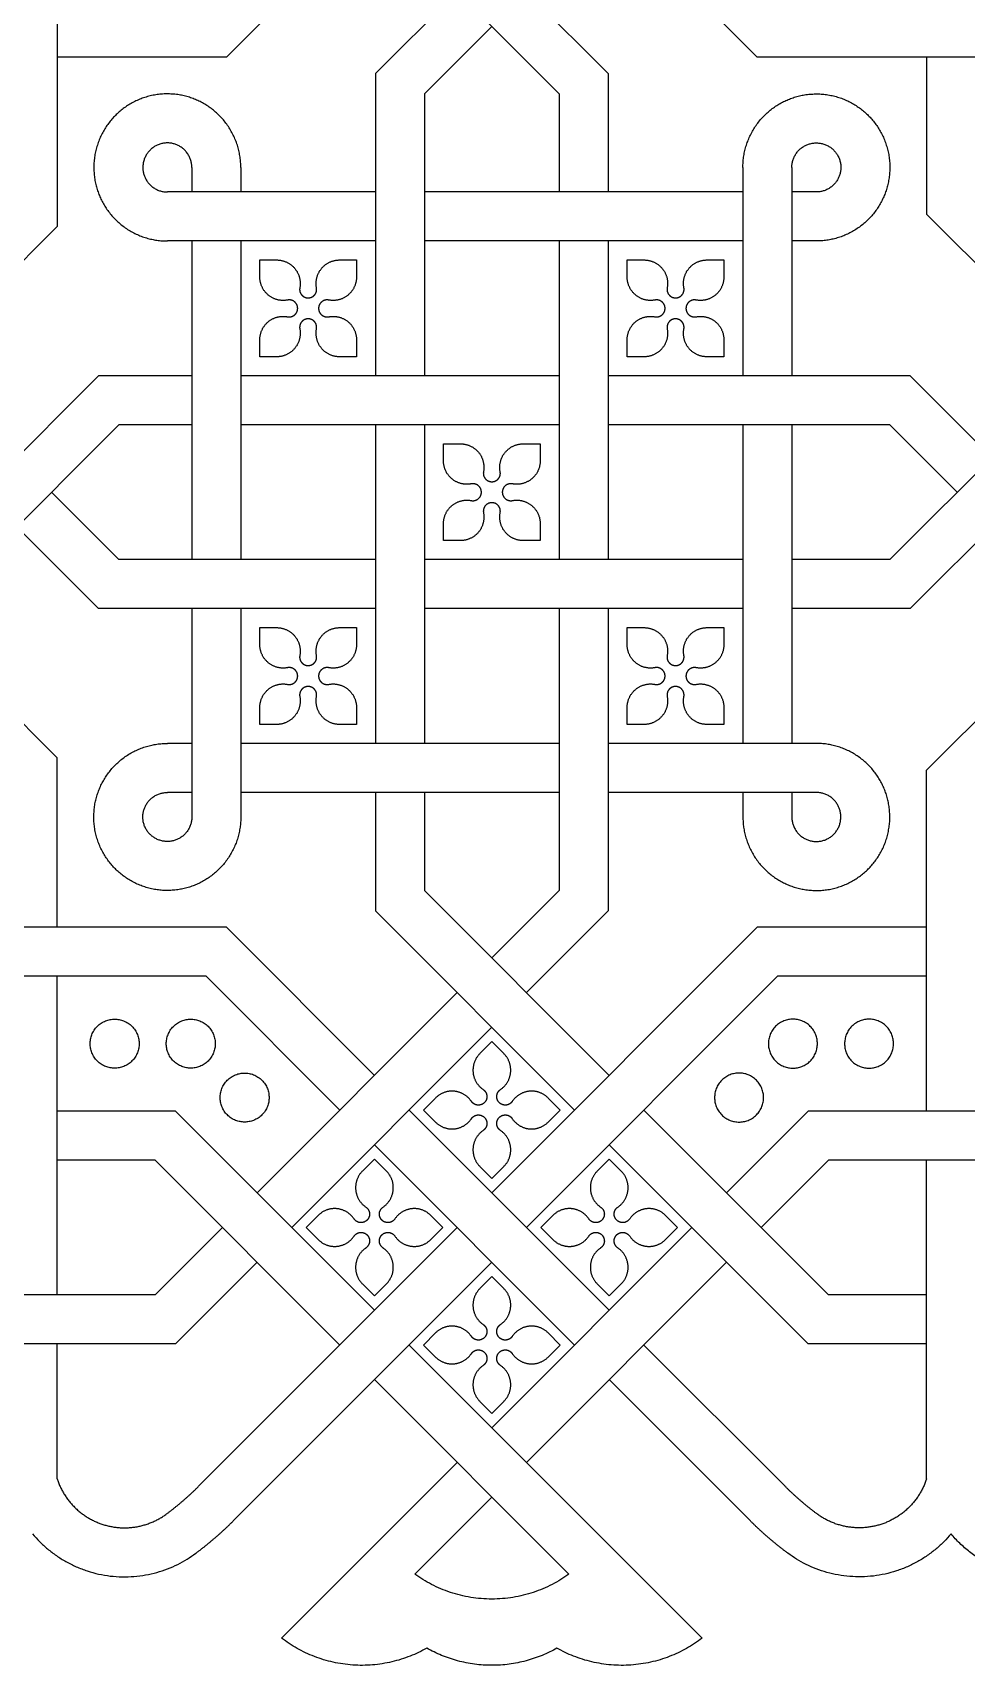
# Model space of a CAD drawing. Header units: millimetres. Extents: x -117 to 119, y -123 to 112.
# Drawn here: x 83.64 to 98.11, y 66.33 to 91.61 of the extents above; entities that cross this region are included whole.
import ezdxf

# ---------------------------------------------------------------- set-up
doc = ezdxf.new("R2010")
doc.units = ezdxf.units.MM
doc.header["$MEASUREMENT"] = 0
doc.layers.add('Layer 03', color=5, linetype='Continuous')

msp = doc.modelspace()

# ---------------------------------------------------------------- linework, layer by layer
at = {"layer": 'Layer 03'}
for p, q in [((90.757, 95.338), (86.646, 91.227)), ((84.023, 94.073), (84.023, 88.604)), ((92.559, 90.973), (89.475, 94.057)), ((92.575, 93.52), (94.868, 91.227)), ((88.955, 90.973), (90.22, 92.238)), ((86.646, 91.227), (84.023, 91.227)), ((100.336, 91.227), (94.868, 91.227)), ((97.491, 91.227), (97.491, 88.798)), ((88.955, 90.973), (88.955, 86.295)), ((92.559, 90.973), (92.559, 89.141)), ((89.713, 90.658), (89.713, 86.295)), ((86.109, 89.52), (86.109, 89.141)), ((86.868, 89.52), (86.868, 89.141)), ((95.404, 89.52), (95.404, 86.295)), ((88.955, 89.141), (85.73, 89.141)), ((94.646, 89.141), (89.713, 89.141)), ((95.784, 89.141), (95.404, 89.141)), ((97.491, 88.798), (101.796, 84.493)), ((84.023, 88.604), (81.924, 86.505)), ((88.955, 88.382), (85.73, 88.382)), ((86.109, 88.382), (86.109, 83.45)), ((86.868, 88.382), (86.868, 83.45)), ((94.646, 88.382), (89.713, 88.382)), ((92.559, 88.382), (92.559, 83.45)), ((95.784, 88.382), (95.404, 88.382)), ((87.163, 87.824), (87.163, 88.088)), ((87.163, 88.088), (87.426, 88.088)), ((88.397, 88.088), (88.66, 88.088)), ((88.66, 88.088), (88.66, 87.824)), ((92.853, 87.824), (92.853, 88.088)), ((92.853, 88.088), (93.117, 88.088)), ((94.088, 88.088), (94.351, 88.088)), ((94.351, 88.088), (94.351, 87.824)), ((87.163, 86.59), (87.163, 86.853)), ((88.66, 86.853), (88.66, 86.59)), ((92.853, 86.59), (92.853, 86.853)), ((94.351, 86.853), (94.351, 86.59)), ((87.426, 86.59), (87.163, 86.59)), ((88.66, 86.59), (88.397, 86.59)), ((93.117, 86.59), (92.853, 86.59)), ((94.351, 86.59), (94.088, 86.59)), ((84.665, 86.295), (81.387, 83.018)), ((96.922, 83.45), (99.88, 86.409)), ((97.236, 86.295), (98.502, 85.03)), ((97.236, 82.691), (100.417, 85.872)), ((84.979, 85.537), (81.924, 82.481)), ((86.109, 85.537), (84.979, 85.537)), ((91.8, 85.537), (86.868, 85.537)), ((88.955, 85.537), (88.955, 80.605)), ((89.713, 85.537), (89.713, 80.605)), ((96.922, 85.537), (92.559, 85.537)), ((95.404, 85.537), (95.404, 80.605)), ((90.008, 84.979), (90.008, 85.242)), ((90.008, 85.242), (90.271, 85.242)), ((91.242, 85.242), (91.506, 85.242)), ((91.506, 85.242), (91.506, 84.979)), ((84.023, 80.382), (79.912, 84.493)), ((84.979, 83.45), (83.936, 84.493)), ((84.665, 82.691), (83.399, 83.957)), ((90.008, 83.745), (90.008, 84.008)), ((91.506, 84.008), (91.506, 83.745)), ((90.271, 83.745), (90.008, 83.745)), ((91.506, 83.745), (91.242, 83.745)), ((88.955, 82.691), (84.665, 82.691)), ((86.109, 82.691), (86.109, 79.467)), ((86.868, 82.691), (86.868, 79.467)), ((94.646, 82.691), (89.713, 82.691)), ((92.559, 82.691), (92.559, 78.014)), ((97.236, 82.691), (95.404, 82.691)), ((87.163, 82.133), (87.163, 82.397)), ((87.163, 82.397), (87.426, 82.397)), ((88.397, 82.397), (88.66, 82.397)), ((88.66, 82.397), (88.66, 82.133)), ((92.853, 82.133), (92.853, 82.397)), ((92.853, 82.397), (93.117, 82.397)), ((94.088, 82.397), (94.351, 82.397)), ((94.351, 82.397), (94.351, 82.133)), ((97.491, 80.189), (99.88, 82.578)), ((87.163, 80.899), (87.163, 81.163)), ((88.66, 81.163), (88.66, 80.899)), ((92.853, 80.899), (92.853, 81.163)), ((94.351, 81.163), (94.351, 80.899)), ((87.426, 80.899), (87.163, 80.899)), ((88.66, 80.899), (88.397, 80.899)), ((93.117, 80.899), (92.853, 80.899)), ((94.351, 80.899), (94.088, 80.899)), ((84.023, 77.759), (84.023, 80.382)), ((97.491, 74.914), (97.491, 80.189)), ((86.109, 79.846), (85.73, 79.846)), ((91.8, 79.846), (86.868, 79.846)), ((88.955, 79.846), (88.955, 78.014)), ((89.713, 79.846), (89.713, 78.328)), ((95.784, 79.846), (92.559, 79.846)), ((95.404, 79.846), (95.404, 79.467)), ((88.955, 78.014), (92.039, 74.93)), ((86.646, 77.759), (81.177, 77.759)), ((88.938, 75.467), (86.646, 77.759)), ((90.757, 73.648), (94.868, 77.759)), ((97.491, 77.759), (94.868, 77.759)), ((86.332, 77), (81.177, 77)), ((84.023, 72.068), (84.023, 77)), ((88.402, 74.93), (86.332, 77)), ((91.293, 73.112), (95.182, 77)), ((97.491, 77), (95.182, 77)), ((90.757, 75.989), (90.571, 75.803)), ((90.943, 75.803), (90.757, 75.989)), ((89.884, 75.116), (89.698, 74.93)), ((91.816, 74.93), (91.63, 75.116)), ((85.855, 74.914), (84.023, 74.914)), ((88.938, 71.83), (85.855, 74.914)), ((92.575, 71.83), (89.475, 74.93)), ((89.698, 74.93), (89.884, 74.744)), ((91.63, 74.744), (91.816, 74.93)), ((94.394, 73.648), (95.659, 74.914)), ((100.336, 74.914), (95.659, 74.914)), ((92.039, 71.293), (88.938, 74.394)), ((92.575, 74.394), (95.659, 71.31)), ((85.54, 74.155), (84.023, 74.155)), ((88.402, 71.293), (85.54, 74.155)), ((88.938, 74.171), (88.752, 73.985)), ((89.125, 73.985), (88.938, 74.171)), ((90.571, 74.057), (90.757, 73.871)), ((90.757, 73.871), (90.943, 74.057)), ((92.575, 74.171), (92.389, 73.985)), ((92.761, 73.985), (92.575, 74.171)), ((94.93, 73.112), (95.973, 74.155)), ((101.095, 74.155), (95.973, 74.155)), ((97.491, 69.223), (97.491, 74.155)), ((88.066, 73.298), (87.88, 73.112)), ((89.997, 73.112), (89.811, 73.298)), ((91.702, 73.298), (91.516, 73.112)), ((93.634, 73.112), (93.448, 73.298)), ((86.215, 69.106), (90.22, 73.112)), ((87.88, 73.112), (88.066, 72.926)), ((89.811, 72.926), (89.997, 73.112)), ((90.757, 70.012), (93.857, 73.112)), ((91.516, 73.112), (91.702, 72.926)), ((93.448, 72.926), (93.634, 73.112)), ((86.751, 68.57), (90.757, 72.575)), ((91.293, 69.475), (94.394, 72.575)), ((90.757, 72.352), (90.571, 72.166)), ((90.943, 72.166), (90.757, 72.352)), ((85.54, 72.068), (80.419, 72.068)), ((88.752, 72.239), (88.938, 72.053)), ((88.938, 72.053), (89.125, 72.239)), ((92.389, 72.239), (92.575, 72.053)), ((92.575, 72.053), (92.761, 72.239)), ((97.491, 72.068), (95.973, 72.068)), ((85.855, 71.31), (81.177, 71.31)), ((84.023, 69.223), (84.023, 71.31)), ((94.013, 66.755), (89.475, 71.293)), ((89.884, 71.48), (89.698, 71.293)), ((89.698, 71.293), (89.884, 71.107)), ((91.816, 71.293), (91.63, 71.48)), ((91.63, 71.107), (91.816, 71.293)), ((95.299, 69.106), (93.112, 71.293)), ((97.491, 71.31), (95.659, 71.31)), ((91.95, 67.746), (88.938, 70.757)), ((94.762, 68.57), (92.575, 70.757)), ((90.571, 70.421), (90.757, 70.235)), ((90.757, 70.235), (90.943, 70.421)), ((87.501, 66.755), (90.22, 69.475)), ((89.564, 67.746), (90.757, 68.939))]:
    msp.add_line(p, q, dxfattribs=at)
for points in [[(91.8, 90.658), (88.938, 93.52)], [(89.713, 90.658), (90.757, 91.702)], [(91.8, 90.658), (91.8, 89.141)], [(94.646, 89.52), (94.646, 86.295)], [(91.8, 88.382), (91.8, 83.45)], [(86.109, 86.295), (84.665, 86.295)], [(91.8, 86.295), (86.868, 86.295)], [(97.236, 86.295), (92.559, 86.295)], [(94.646, 85.537), (94.646, 80.605)], [(96.922, 85.537), (97.965, 84.493)], [(88.955, 83.45), (84.979, 83.45)], [(94.646, 83.45), (89.713, 83.45)], [(96.922, 83.45), (95.404, 83.45)], [(91.8, 82.691), (91.8, 78.328)], [(86.109, 80.605), (85.73, 80.605)], [(91.8, 80.605), (86.868, 80.605)], [(95.784, 80.605), (92.559, 80.605)], [(94.646, 79.846), (94.646, 79.467)], [(89.713, 78.328), (92.575, 75.467)], [(90.757, 77.285), (91.8, 78.328)], [(91.293, 76.748), (92.559, 78.014)], [(87.12, 73.648), (90.22, 76.748)], [(87.657, 73.112), (90.757, 76.212)], [(93.112, 74.93), (95.973, 72.068)], [(85.54, 72.068), (86.584, 73.112)], [(85.855, 71.31), (87.12, 72.575)]]:
    msp.add_lwpolyline(points, dxfattribs=at)
for points, weights, knots in [([(86.868, 89.52), (86.868, 90.281), (86.165, 90.572), (85.463, 90.863), (84.925, 90.325), (84.387, 89.787), (84.678, 89.085), (84.969, 88.382), (85.73, 88.382)], [1, 0.831469601739, 1, 0.831469601739, 1, 0.831469601739, 1, 0.831469601739, 1], [1.570796, 1.570796, 1.570796, 2.748894, 2.748894, 3.926991, 3.926991, 5.105088, 5.105088, 6.283185, 6.283185, 6.283185]), ([(94.646, 89.52), (94.646, 90.281), (95.348, 90.572), (96.051, 90.863), (96.588, 90.325), (97.126, 89.787), (96.835, 89.085), (96.544, 88.382), (95.784, 88.382)], [1, 0.831469594562, 1, 0.831469594562, 1, 0.831469594562, 1, 0.831469594562, 1], [1.570796, 1.570796, 1.570796, 2.748893, 2.748893, 3.926991, 3.926991, 5.105088, 5.105088, 6.283185, 6.283185, 6.283185]), ([(86.109, 89.52), (86.109, 89.774), (85.875, 89.871), (85.641, 89.968), (85.462, 89.789), (85.282, 89.609), (85.379, 89.375), (85.476, 89.141), (85.73, 89.141)], [1, 0.831469613459, 1, 0.831469613459, 1, 0.831469613459, 1, 0.831469613459, 1], [1.570796, 1.570796, 1.570796, 2.748894, 2.748894, 3.926991, 3.926991, 5.105088, 5.105088, 6.283185, 6.283185, 6.283185]), ([(95.404, 89.52), (95.404, 89.774), (95.638, 89.871), (95.873, 89.968), (96.052, 89.789), (96.231, 89.609), (96.134, 89.375), (96.037, 89.141), (95.784, 89.141)], [1, 0.831469561573, 1, 0.831469561573, 1, 0.831469561573, 1, 0.831469561573, 1], [1.570796, 1.570796, 1.570796, 2.748893, 2.748893, 3.92699, 3.92699, 5.105088, 5.105088, 6.283185, 6.283185, 6.283185]), ([(87.426, 88.088), (87.596, 88.088), (87.705, 87.956), (87.814, 87.825), (87.782, 87.657)], [1, 0.904854530768, 1, 0.904854530768, 1], [25.945827, 25.945827, 25.945827, 26.754913, 26.754913, 27.564, 27.564, 27.564]), ([(88.041, 87.657), (88.009, 87.825), (88.118, 87.956), (88.226, 88.088), (88.397, 88.088)], [1, 0.904863889332, 1, 0.904863889332, 1], [28.739447, 28.739447, 28.739447, 29.548452, 29.548452, 30.357457, 30.357457, 30.357457]), ([(93.117, 88.088), (93.287, 88.088), (93.396, 87.956), (93.505, 87.825), (93.473, 87.657)], [1, 0.904854530768, 1, 0.904854530768, 1], [25.945827, 25.945827, 25.945827, 26.754913, 26.754913, 27.564, 27.564, 27.564]), ([(93.732, 87.657), (93.7, 87.825), (93.808, 87.956), (93.917, 88.088), (94.088, 88.088)], [1, 0.904863889332, 1, 0.904863889332, 1], [28.739447, 28.739447, 28.739447, 29.548452, 29.548452, 30.357457, 30.357457, 30.357457]), ([(87.593, 87.468), (87.425, 87.436), (87.294, 87.545), (87.163, 87.654), (87.163, 87.824)], [1, 0.904854530768, 1, 0.904854530768, 1], [22.991428, 22.991428, 22.991428, 23.800514, 23.800514, 24.6096, 24.6096, 24.6096]), ([(88.66, 87.824), (88.66, 87.654), (88.529, 87.545), (88.397, 87.436), (88.23, 87.468)], [1, 0.904863889332, 1, 0.904863889332, 1], [31.693684, 31.693684, 31.693684, 32.50269, 32.50269, 33.311695, 33.311695, 33.311695]), ([(93.284, 87.468), (93.116, 87.436), (92.985, 87.545), (92.853, 87.654), (92.853, 87.824)], [1, 0.904854530768, 1, 0.904854530768, 1], [22.991428, 22.991428, 22.991428, 23.800514, 23.800514, 24.6096, 24.6096, 24.6096]), ([(94.351, 87.824), (94.351, 87.654), (94.22, 87.545), (94.088, 87.436), (93.921, 87.468)], [1, 0.904863889332, 1, 0.904863889332, 1], [31.693684, 31.693684, 31.693684, 32.50269, 32.50269, 33.311695, 33.311695, 33.311695]), ([(87.593, 87.209), (87.654, 87.198), (87.702, 87.237), (87.749, 87.277), (87.749, 87.339), (87.749, 87.401), (87.702, 87.44), (87.654, 87.48), (87.593, 87.468)], [1, 0.904841645653, 1, 0.904841645653, 1, 0.904841645653, 1, 0.904841645653, 1], [21.815981, 21.815981, 21.815981, 22.109843, 22.109843, 22.403704, 22.403704, 22.697566, 22.697566, 22.991428, 22.991428, 22.991428]), ([(87.782, 87.657), (87.77, 87.596), (87.81, 87.549), (87.849, 87.501), (87.911, 87.501), (87.973, 87.501), (88.013, 87.549), (88.052, 87.596), (88.041, 87.657)], [1, 0.904841645653, 1, 0.904841645653, 1, 0.904841645653, 1, 0.904841645653, 1], [27.564, 27.564, 27.564, 27.857861, 27.857861, 28.151723, 28.151723, 28.445585, 28.445585, 28.739447, 28.739447, 28.739447]), ([(88.23, 87.468), (88.169, 87.48), (88.121, 87.44), (88.073, 87.401), (88.073, 87.339), (88.073, 87.277), (88.121, 87.237), (88.169, 87.198), (88.23, 87.209)], [1, 0.904841645654, 1, 0.904841645654, 1, 0.904841645654, 1, 0.904841645654, 1], [33.311695, 33.311695, 33.311695, 33.605557, 33.605557, 33.899418, 33.899418, 34.19328, 34.19328, 34.487142, 34.487142, 34.487142]), ([(93.284, 87.209), (93.345, 87.198), (93.392, 87.237), (93.44, 87.277), (93.44, 87.339), (93.44, 87.401), (93.392, 87.44), (93.345, 87.48), (93.284, 87.468)], [1, 0.904841645653, 1, 0.904841645653, 1, 0.904841645653, 1, 0.904841645653, 1], [21.815981, 21.815981, 21.815981, 22.109843, 22.109843, 22.403704, 22.403704, 22.697566, 22.697566, 22.991428, 22.991428, 22.991428]), ([(93.473, 87.657), (93.461, 87.596), (93.501, 87.549), (93.54, 87.501), (93.602, 87.501), (93.664, 87.501), (93.704, 87.549), (93.743, 87.596), (93.732, 87.657)], [1, 0.904841645653, 1, 0.904841645653, 1, 0.904841645653, 1, 0.904841645653, 1], [27.564, 27.564, 27.564, 27.857861, 27.857861, 28.151723, 28.151723, 28.445585, 28.445585, 28.739447, 28.739447, 28.739447]), ([(93.921, 87.468), (93.86, 87.48), (93.812, 87.44), (93.764, 87.401), (93.764, 87.339), (93.764, 87.277), (93.812, 87.237), (93.86, 87.198), (93.921, 87.209)], [1, 0.904841645653, 1, 0.904841645653, 1, 0.904841645653, 1, 0.904841645653, 1], [33.311695, 33.311695, 33.311695, 33.605557, 33.605557, 33.899418, 33.899418, 34.19328, 34.19328, 34.487142, 34.487142, 34.487142]), ([(87.163, 86.853), (87.163, 87.024), (87.294, 87.133), (87.425, 87.241), (87.593, 87.209)], [1, 0.904863889332, 1, 0.904863889332, 1], [20.19797, 20.19797, 20.19797, 21.006976, 21.006976, 21.815981, 21.815981, 21.815981]), ([(88.23, 87.209), (88.397, 87.241), (88.529, 87.133), (88.66, 87.024), (88.66, 86.853)], [1, 0.904854530768, 1, 0.904854530768, 1], [34.487142, 34.487142, 34.487142, 35.296228, 35.296228, 36.105314, 36.105314, 36.105314]), ([(92.853, 86.853), (92.853, 87.024), (92.985, 87.133), (93.116, 87.241), (93.284, 87.209)], [1, 0.904863889332, 1, 0.904863889332, 1], [20.19797, 20.19797, 20.19797, 21.006976, 21.006976, 21.815981, 21.815981, 21.815981]), ([(93.921, 87.209), (94.088, 87.241), (94.22, 87.133), (94.351, 87.024), (94.351, 86.853)], [1, 0.904854530768, 1, 0.904854530768, 1], [34.487142, 34.487142, 34.487142, 35.296228, 35.296228, 36.105314, 36.105314, 36.105314]), ([(87.782, 87.02), (87.814, 86.853), (87.705, 86.721), (87.596, 86.59), (87.426, 86.59)], [1, 0.904863889332, 1, 0.904863889332, 1], [40.235161, 40.235161, 40.235161, 41.044166, 41.044166, 41.853171, 41.853171, 41.853171]), ([(88.041, 87.02), (88.052, 87.081), (88.013, 87.129), (87.973, 87.177), (87.911, 87.177), (87.849, 87.177), (87.81, 87.129), (87.77, 87.081), (87.782, 87.02)], [1, 0.904841645654, 1, 0.904841645654, 1, 0.904841645654, 1, 0.904841645654, 1], [39.059714, 39.059714, 39.059714, 39.353575, 39.353575, 39.647437, 39.647437, 39.941299, 39.941299, 40.235161, 40.235161, 40.235161]), ([(88.397, 86.59), (88.226, 86.59), (88.118, 86.721), (88.009, 86.853), (88.041, 87.02)], [1, 0.904854530768, 1, 0.904854530768, 1], [37.441541, 37.441541, 37.441541, 38.250627, 38.250627, 39.059714, 39.059714, 39.059714]), ([(93.473, 87.02), (93.505, 86.853), (93.396, 86.721), (93.287, 86.59), (93.117, 86.59)], [1, 0.904863889332, 1, 0.904863889332, 1], [40.235161, 40.235161, 40.235161, 41.044166, 41.044166, 41.853171, 41.853171, 41.853171]), ([(93.732, 87.02), (93.743, 87.081), (93.704, 87.129), (93.664, 87.177), (93.602, 87.177), (93.54, 87.177), (93.501, 87.129), (93.461, 87.081), (93.473, 87.02)], [1, 0.904841645653, 1, 0.904841645653, 1, 0.904841645653, 1, 0.904841645653, 1], [39.059714, 39.059714, 39.059714, 39.353575, 39.353575, 39.647437, 39.647437, 39.941299, 39.941299, 40.235161, 40.235161, 40.235161]), ([(94.088, 86.59), (93.917, 86.59), (93.808, 86.721), (93.7, 86.853), (93.732, 87.02)], [1, 0.904854530768, 1, 0.904854530768, 1], [37.441541, 37.441541, 37.441541, 38.250627, 38.250627, 39.059714, 39.059714, 39.059714]), ([(90.271, 85.242), (90.442, 85.242), (90.551, 85.111), (90.659, 84.979), (90.627, 84.812)], [1, 0.904854530768, 1, 0.904854530768, 1], [25.945827, 25.945827, 25.945827, 26.754913, 26.754913, 27.564, 27.564, 27.564]), ([(90.886, 84.812), (90.854, 84.979), (90.963, 85.111), (91.072, 85.242), (91.242, 85.242)], [1, 0.904863889332, 1, 0.904863889332, 1], [28.739447, 28.739447, 28.739447, 29.548452, 29.548452, 30.357457, 30.357457, 30.357457]), ([(90.438, 84.623), (90.271, 84.591), (90.139, 84.7), (90.008, 84.808), (90.008, 84.979)], [1, 0.904854530768, 1, 0.904854530768, 1], [22.991428, 22.991428, 22.991428, 23.800514, 23.800514, 24.6096, 24.6096, 24.6096]), ([(91.506, 84.979), (91.506, 84.808), (91.374, 84.7), (91.243, 84.591), (91.075, 84.623)], [1, 0.904863889332, 1, 0.904863889332, 1], [31.693684, 31.693684, 31.693684, 32.50269, 32.50269, 33.311695, 33.311695, 33.311695]), ([(90.627, 84.812), (90.616, 84.751), (90.655, 84.703), (90.695, 84.655), (90.757, 84.655), (90.819, 84.655), (90.858, 84.703), (90.898, 84.751), (90.886, 84.812)], [1, 0.904841645654, 1, 0.904841645654, 1, 0.904841645654, 1, 0.904841645654, 1], [27.564, 27.564, 27.564, 27.857861, 27.857861, 28.151723, 28.151723, 28.445585, 28.445585, 28.739447, 28.739447, 28.739447]), ([(90.438, 84.364), (90.499, 84.352), (90.547, 84.392), (90.595, 84.431), (90.595, 84.493), (90.595, 84.555), (90.547, 84.595), (90.499, 84.634), (90.438, 84.623)], [1, 0.904841645653, 1, 0.904841645653, 1, 0.904841645653, 1, 0.904841645653, 1], [21.815981, 21.815981, 21.815981, 22.109843, 22.109843, 22.403704, 22.403704, 22.697566, 22.697566, 22.991428, 22.991428, 22.991428]), ([(91.075, 84.623), (91.014, 84.634), (90.967, 84.595), (90.919, 84.555), (90.919, 84.493), (90.919, 84.431), (90.967, 84.392), (91.014, 84.352), (91.075, 84.364)], [1, 0.904841645654, 1, 0.904841645654, 1, 0.904841645654, 1, 0.904841645654, 1], [33.311695, 33.311695, 33.311695, 33.605557, 33.605557, 33.899418, 33.899418, 34.19328, 34.19328, 34.487142, 34.487142, 34.487142]), ([(90.008, 84.008), (90.008, 84.178), (90.139, 84.287), (90.271, 84.396), (90.438, 84.364)], [1, 0.904863889332, 1, 0.904863889332, 1], [20.19797, 20.19797, 20.19797, 21.006976, 21.006976, 21.815981, 21.815981, 21.815981]), ([(90.627, 84.175), (90.659, 84.007), (90.551, 83.876), (90.442, 83.745), (90.271, 83.745)], [1, 0.904863889332, 1, 0.904863889332, 1], [40.235161, 40.235161, 40.235161, 41.044166, 41.044166, 41.853171, 41.853171, 41.853171]), ([(90.886, 84.175), (90.898, 84.236), (90.858, 84.284), (90.819, 84.331), (90.757, 84.331), (90.695, 84.331), (90.655, 84.284), (90.616, 84.236), (90.627, 84.175)], [1, 0.904841645654, 1, 0.904841645654, 1, 0.904841645654, 1, 0.904841645654, 1], [39.059714, 39.059714, 39.059714, 39.353575, 39.353575, 39.647437, 39.647437, 39.941299, 39.941299, 40.235161, 40.235161, 40.235161]), ([(91.242, 83.745), (91.072, 83.745), (90.963, 83.876), (90.854, 84.007), (90.886, 84.175)], [1, 0.904854530768, 1, 0.904854530768, 1], [37.441541, 37.441541, 37.441541, 38.250627, 38.250627, 39.059714, 39.059714, 39.059714]), ([(91.075, 84.364), (91.243, 84.396), (91.374, 84.287), (91.506, 84.178), (91.506, 84.008)], [1, 0.904854530768, 1, 0.904854530768, 1], [34.487142, 34.487142, 34.487142, 35.296228, 35.296228, 36.105314, 36.105314, 36.105314]), ([(87.426, 82.397), (87.596, 82.397), (87.705, 82.265), (87.814, 82.134), (87.782, 81.966)], [1, 0.904854530768, 1, 0.904854530768, 1], [25.945827, 25.945827, 25.945827, 26.754913, 26.754913, 27.564, 27.564, 27.564]), ([(88.041, 81.966), (88.009, 82.134), (88.118, 82.265), (88.226, 82.397), (88.397, 82.397)], [1, 0.904863889332, 1, 0.904863889332, 1], [28.739447, 28.739447, 28.739447, 29.548452, 29.548452, 30.357457, 30.357457, 30.357457]), ([(93.117, 82.397), (93.287, 82.397), (93.396, 82.265), (93.505, 82.134), (93.473, 81.966)], [1, 0.904854530768, 1, 0.904854530768, 1], [25.945827, 25.945827, 25.945827, 26.754913, 26.754913, 27.564, 27.564, 27.564]), ([(93.732, 81.966), (93.7, 82.134), (93.808, 82.265), (93.917, 82.397), (94.088, 82.397)], [1, 0.904863889332, 1, 0.904863889332, 1], [28.739447, 28.739447, 28.739447, 29.548452, 29.548452, 30.357457, 30.357457, 30.357457]), ([(87.593, 81.777), (87.425, 81.745), (87.294, 81.854), (87.163, 81.963), (87.163, 82.133)], [1, 0.904854530768, 1, 0.904854530768, 1], [22.991428, 22.991428, 22.991428, 23.800514, 23.800514, 24.6096, 24.6096, 24.6096]), ([(87.782, 81.966), (87.77, 81.906), (87.81, 81.858), (87.849, 81.81), (87.911, 81.81), (87.973, 81.81), (88.013, 81.858), (88.052, 81.906), (88.041, 81.966)], [1, 0.904841645653, 1, 0.904841645653, 1, 0.904841645653, 1, 0.904841645653, 1], [27.564, 27.564, 27.564, 27.857861, 27.857861, 28.151723, 28.151723, 28.445585, 28.445585, 28.739447, 28.739447, 28.739447]), ([(88.66, 82.133), (88.66, 81.963), (88.529, 81.854), (88.397, 81.745), (88.23, 81.777)], [1, 0.904863889332, 1, 0.904863889332, 1], [31.693684, 31.693684, 31.693684, 32.50269, 32.50269, 33.311695, 33.311695, 33.311695]), ([(93.284, 81.777), (93.116, 81.745), (92.985, 81.854), (92.853, 81.963), (92.853, 82.133)], [1, 0.904854530768, 1, 0.904854530768, 1], [22.991428, 22.991428, 22.991428, 23.800514, 23.800514, 24.6096, 24.6096, 24.6096]), ([(93.473, 81.966), (93.461, 81.906), (93.501, 81.858), (93.54, 81.81), (93.602, 81.81), (93.664, 81.81), (93.704, 81.858), (93.743, 81.906), (93.732, 81.966)], [1, 0.904841645653, 1, 0.904841645653, 1, 0.904841645653, 1, 0.904841645653, 1], [27.564, 27.564, 27.564, 27.857861, 27.857861, 28.151723, 28.151723, 28.445585, 28.445585, 28.739447, 28.739447, 28.739447]), ([(94.351, 82.133), (94.351, 81.963), (94.22, 81.854), (94.088, 81.745), (93.921, 81.777)], [1, 0.904863889332, 1, 0.904863889332, 1], [31.693684, 31.693684, 31.693684, 32.50269, 32.50269, 33.311695, 33.311695, 33.311695]), ([(87.593, 81.519), (87.654, 81.507), (87.702, 81.547), (87.749, 81.586), (87.749, 81.648), (87.749, 81.71), (87.702, 81.749), (87.654, 81.789), (87.593, 81.777)], [1, 0.904841645653, 1, 0.904841645653, 1, 0.904841645653, 1, 0.904841645653, 1], [21.815981, 21.815981, 21.815981, 22.109843, 22.109843, 22.403704, 22.403704, 22.697566, 22.697566, 22.991428, 22.991428, 22.991428]), ([(88.23, 81.777), (88.169, 81.789), (88.121, 81.749), (88.073, 81.71), (88.073, 81.648), (88.073, 81.586), (88.121, 81.547), (88.169, 81.507), (88.23, 81.519)], [1, 0.904841645654, 1, 0.904841645654, 1, 0.904841645654, 1, 0.904841645654, 1], [33.311695, 33.311695, 33.311695, 33.605557, 33.605557, 33.899418, 33.899418, 34.19328, 34.19328, 34.487142, 34.487142, 34.487142]), ([(93.284, 81.519), (93.345, 81.507), (93.392, 81.547), (93.44, 81.586), (93.44, 81.648), (93.44, 81.71), (93.392, 81.749), (93.345, 81.789), (93.284, 81.777)], [1, 0.904841645653, 1, 0.904841645653, 1, 0.904841645653, 1, 0.904841645653, 1], [21.815981, 21.815981, 21.815981, 22.109843, 22.109843, 22.403704, 22.403704, 22.697566, 22.697566, 22.991428, 22.991428, 22.991428]), ([(93.921, 81.777), (93.86, 81.789), (93.812, 81.749), (93.764, 81.71), (93.764, 81.648), (93.764, 81.586), (93.812, 81.547), (93.86, 81.507), (93.921, 81.519)], [1, 0.904841645654, 1, 0.904841645654, 1, 0.904841645654, 1, 0.904841645654, 1], [33.311695, 33.311695, 33.311695, 33.605557, 33.605557, 33.899418, 33.899418, 34.19328, 34.19328, 34.487142, 34.487142, 34.487142]), ([(87.163, 81.163), (87.163, 81.333), (87.294, 81.442), (87.425, 81.551), (87.593, 81.519)], [1, 0.904863889332, 1, 0.904863889332, 1], [20.19797, 20.19797, 20.19797, 21.006976, 21.006976, 21.815981, 21.815981, 21.815981]), ([(88.041, 81.33), (88.052, 81.39), (88.013, 81.438), (87.973, 81.486), (87.911, 81.486), (87.849, 81.486), (87.81, 81.438), (87.77, 81.39), (87.782, 81.33)], [1, 0.904841645653, 1, 0.904841645653, 1, 0.904841645653, 1, 0.904841645653, 1], [39.059714, 39.059714, 39.059714, 39.353575, 39.353575, 39.647437, 39.647437, 39.941299, 39.941299, 40.235161, 40.235161, 40.235161]), ([(88.23, 81.519), (88.397, 81.551), (88.529, 81.442), (88.66, 81.333), (88.66, 81.163)], [1, 0.904854530768, 1, 0.904854530768, 1], [34.487142, 34.487142, 34.487142, 35.296228, 35.296228, 36.105314, 36.105314, 36.105314]), ([(92.853, 81.163), (92.853, 81.333), (92.985, 81.442), (93.116, 81.551), (93.284, 81.519)], [1, 0.904863889332, 1, 0.904863889332, 1], [20.19797, 20.19797, 20.19797, 21.006976, 21.006976, 21.815981, 21.815981, 21.815981]), ([(93.732, 81.33), (93.743, 81.39), (93.704, 81.438), (93.664, 81.486), (93.602, 81.486), (93.54, 81.486), (93.501, 81.438), (93.461, 81.39), (93.473, 81.33)], [1, 0.904841645654, 1, 0.904841645654, 1, 0.904841645654, 1, 0.904841645654, 1], [39.059714, 39.059714, 39.059714, 39.353575, 39.353575, 39.647437, 39.647437, 39.941299, 39.941299, 40.235161, 40.235161, 40.235161]), ([(93.921, 81.519), (94.088, 81.551), (94.22, 81.442), (94.351, 81.333), (94.351, 81.163)], [1, 0.904854530768, 1, 0.904854530768, 1], [34.487142, 34.487142, 34.487142, 35.296228, 35.296228, 36.105314, 36.105314, 36.105314]), ([(87.782, 81.33), (87.814, 81.162), (87.705, 81.031), (87.596, 80.899), (87.426, 80.899)], [1, 0.904863889332, 1, 0.904863889332, 1], [40.235161, 40.235161, 40.235161, 41.044166, 41.044166, 41.853171, 41.853171, 41.853171]), ([(88.397, 80.899), (88.226, 80.899), (88.118, 81.031), (88.009, 81.162), (88.041, 81.33)], [1, 0.904854530768, 1, 0.904854530768, 1], [37.441541, 37.441541, 37.441541, 38.250627, 38.250627, 39.059714, 39.059714, 39.059714]), ([(93.473, 81.33), (93.505, 81.162), (93.396, 81.031), (93.287, 80.899), (93.117, 80.899)], [1, 0.904863889332, 1, 0.904863889332, 1], [40.235161, 40.235161, 40.235161, 41.044166, 41.044166, 41.853171, 41.853171, 41.853171]), ([(94.088, 80.899), (93.917, 80.899), (93.808, 81.031), (93.7, 81.162), (93.732, 81.33)], [1, 0.904854530768, 1, 0.904854530768, 1], [37.441541, 37.441541, 37.441541, 38.250627, 38.250627, 39.059714, 39.059714, 39.059714]), ([(86.868, 79.467), (86.868, 78.706), (86.165, 78.415), (85.463, 78.124), (84.925, 78.662), (84.387, 79.199), (84.678, 79.902), (84.969, 80.605), (85.73, 80.605)], [1, 0.831469623768, 1, 0.831469623768, 1, 0.831469623768, 1, 0.831469623768, 1], [1.570796, 1.570796, 1.570796, 2.748894, 2.748894, 3.926991, 3.926991, 5.105088, 5.105088, 6.283185, 6.283185, 6.283185]), ([(94.646, 79.467), (94.646, 78.706), (95.348, 78.415), (96.051, 78.124), (96.588, 78.662), (97.126, 79.199), (96.835, 79.902), (96.544, 80.605), (95.784, 80.605)], [1, 0.831469614879, 1, 0.831469614879, 1, 0.831469614879, 1, 0.831469614879, 1], [1.570796, 1.570796, 1.570796, 2.748894, 2.748894, 3.926991, 3.926991, 5.105088, 5.105088, 6.283185, 6.283185, 6.283185]), ([(86.109, 79.467), (86.109, 79.213), (85.875, 79.116), (85.641, 79.019), (85.462, 79.198), (85.282, 79.377), (85.379, 79.612), (85.476, 79.846), (85.73, 79.846)], [1, 0.831469612303, 1, 0.831469612303, 1, 0.831469612303, 1, 0.831469612303, 1], [1.570796, 1.570796, 1.570796, 2.748894, 2.748894, 3.926991, 3.926991, 5.105088, 5.105088, 6.283185, 6.283185, 6.283185]), ([(95.404, 79.467), (95.404, 79.213), (95.638, 79.116), (95.873, 79.019), (96.052, 79.198), (96.231, 79.377), (96.134, 79.612), (96.037, 79.846), (95.784, 79.846)], [1, 0.831469658228, 1, 0.831469658228, 1, 0.831469658228, 1, 0.831469658228, 1], [1.570797, 1.570797, 1.570797, 2.748894, 2.748894, 3.926991, 3.926991, 5.105088, 5.105088, 6.283185, 6.283185, 6.283185]), ([(85.293, 75.957), (85.293, 76.337), (84.914, 76.337), (84.534, 76.337), (84.534, 75.957), (84.534, 75.578), (84.914, 75.578), (85.293, 75.578), (85.293, 75.957)], [1, 0.707106781187, 1, 0.707106781187, 1, 0.707106781187, 1, 0.707106781187, 1], [0, 0, 0, 1.570796, 1.570796, 3.141593, 3.141593, 4.712389, 4.712389, 6.283185, 6.283185, 6.283185]), ([(86.472, 75.957), (86.472, 76.337), (86.093, 76.337), (85.714, 76.337), (85.714, 75.957), (85.714, 75.578), (86.093, 75.578), (86.472, 75.578), (86.472, 75.957)], [1, 0.707106781187, 1, 0.707106781187, 1, 0.707106781187, 1, 0.707106781187, 1], [0, 0, 0, 1.570796, 1.570796, 3.141593, 3.141593, 4.712389, 4.712389, 6.283185, 6.283185, 6.283185]), ([(95.041, 75.957), (95.041, 76.337), (95.421, 76.337), (95.8, 76.337), (95.8, 75.957), (95.8, 75.578), (95.421, 75.578), (95.041, 75.578), (95.041, 75.957)], [1, 0.707106781187, 1, 0.707106781187, 1, 0.707106781187, 1, 0.707106781187, 1], [0, 0, 0, 1.570796, 1.570796, 3.141593, 3.141593, 4.712389, 4.712389, 6.283185, 6.283185, 6.283185]), ([(96.221, 75.957), (96.221, 76.337), (96.6, 76.337), (96.979, 76.337), (96.979, 75.957), (96.979, 75.578), (96.6, 75.578), (96.221, 75.578), (96.221, 75.957)], [1, 0.707106781187, 1, 0.707106781187, 1, 0.707106781187, 1, 0.707106781187, 1], [0, 0, 0, 1.570796, 1.570796, 3.141593, 3.141593, 4.712389, 4.712389, 6.283185, 6.283185, 6.283185]), ([(90.571, 75.803), (90.45, 75.682), (90.466, 75.512), (90.482, 75.343), (90.623, 75.247)], [1, 0.904863889332, 1, 0.904863889332, 1], [31.693684, 31.693684, 31.693684, 32.50269, 32.50269, 33.311695, 33.311695, 33.311695]), ([(90.89, 75.247), (91.032, 75.343), (91.048, 75.512), (91.064, 75.682), (90.943, 75.803)], [1, 0.904863889332, 1, 0.904863889332, 1], [28.739447, 28.739447, 28.739447, 29.548452, 29.548452, 30.357457, 30.357457, 30.357457]), ([(87.306, 75.123), (87.306, 75.503), (86.927, 75.503), (86.548, 75.503), (86.548, 75.123), (86.548, 74.744), (86.927, 74.744), (87.306, 74.744), (87.306, 75.123)], [1, 0.707106781187, 1, 0.707106781187, 1, 0.707106781187, 1, 0.707106781187, 1], [0, 0, 0, 1.570796, 1.570796, 3.141593, 3.141593, 4.712389, 4.712389, 6.283185, 6.283185, 6.283185]), ([(94.207, 75.123), (94.207, 75.503), (94.587, 75.503), (94.966, 75.503), (94.966, 75.123), (94.966, 74.744), (94.587, 74.744), (94.207, 74.744), (94.207, 75.123)], [1, 0.707106781187, 1, 0.707106781187, 1, 0.707106781187, 1, 0.707106781187, 1], [0, 0, 0, 1.570796, 1.570796, 3.141593, 3.141593, 4.712389, 4.712389, 6.283185, 6.283185, 6.283185]), ([(90.44, 75.064), (90.344, 75.205), (90.174, 75.221), (90.005, 75.237), (89.884, 75.116)], [1, 0.904854530768, 1, 0.904854530768, 1], [34.487142, 34.487142, 34.487142, 35.296228, 35.296228, 36.105314, 36.105314, 36.105314]), ([(90.623, 75.247), (90.674, 75.212), (90.68, 75.15), (90.686, 75.089), (90.642, 75.045), (90.598, 75.001), (90.537, 75.007), (90.475, 75.013), (90.44, 75.064)], [1, 0.904841645653, 1, 0.904841645653, 1, 0.904841645653, 1, 0.904841645653, 1], [33.311695, 33.311695, 33.311695, 33.605557, 33.605557, 33.899418, 33.899418, 34.19328, 34.19328, 34.487142, 34.487142, 34.487142]), ([(91.073, 75.064), (91.039, 75.013), (90.977, 75.007), (90.915, 75.001), (90.871, 75.045), (90.828, 75.089), (90.833, 75.15), (90.839, 75.212), (90.89, 75.247)], [1, 0.904841645653, 1, 0.904841645653, 1, 0.904841645653, 1, 0.904841645653, 1], [27.564, 27.564, 27.564, 27.857861, 27.857861, 28.151723, 28.151723, 28.445585, 28.445585, 28.739447, 28.739447, 28.739447]), ([(91.63, 75.116), (91.509, 75.237), (91.339, 75.221), (91.169, 75.205), (91.073, 75.064)], [1, 0.904854530768, 1, 0.904854530768, 1], [25.945827, 25.945827, 25.945827, 26.754913, 26.754913, 27.564, 27.564, 27.564]), ([(90.44, 74.796), (90.475, 74.848), (90.537, 74.854), (90.598, 74.859), (90.642, 74.816), (90.686, 74.772), (90.68, 74.71), (90.674, 74.648), (90.623, 74.614)], [1, 0.904841645653, 1, 0.904841645653, 1, 0.904841645653, 1, 0.904841645653, 1], [39.059714, 39.059714, 39.059714, 39.353575, 39.353575, 39.647437, 39.647437, 39.941299, 39.941299, 40.235161, 40.235161, 40.235161]), ([(90.89, 74.614), (90.839, 74.648), (90.833, 74.71), (90.828, 74.772), (90.871, 74.816), (90.915, 74.859), (90.977, 74.854), (91.039, 74.848), (91.073, 74.796)], [1, 0.904841645653, 1, 0.904841645653, 1, 0.904841645653, 1, 0.904841645653, 1], [21.815981, 21.815981, 21.815981, 22.109843, 22.109843, 22.403704, 22.403704, 22.697566, 22.697566, 22.991428, 22.991428, 22.991428]), ([(89.884, 74.744), (90.005, 74.623), (90.174, 74.639), (90.344, 74.655), (90.44, 74.796)], [1, 0.904854530768, 1, 0.904854530768, 1], [37.441541, 37.441541, 37.441541, 38.250627, 38.250627, 39.059714, 39.059714, 39.059714]), ([(90.623, 74.614), (90.482, 74.518), (90.466, 74.348), (90.45, 74.178), (90.571, 74.057)], [1, 0.904863889332, 1, 0.904863889332, 1], [40.235161, 40.235161, 40.235161, 41.044166, 41.044166, 41.853171, 41.853171, 41.853171]), ([(90.943, 74.057), (91.064, 74.178), (91.048, 74.348), (91.032, 74.518), (90.89, 74.614)], [1, 0.904863889332, 1, 0.904863889332, 1], [20.19797, 20.19797, 20.19797, 21.006976, 21.006976, 21.815981, 21.815981, 21.815981]), ([(91.073, 74.796), (91.169, 74.655), (91.339, 74.639), (91.509, 74.623), (91.63, 74.744)], [1, 0.904854530768, 1, 0.904854530768, 1], [22.991428, 22.991428, 22.991428, 23.800514, 23.800514, 24.6096, 24.6096, 24.6096]), ([(88.752, 73.985), (88.632, 73.864), (88.648, 73.694), (88.664, 73.524), (88.805, 73.428)], [1, 0.904863889332, 1, 0.904863889332, 1], [31.693684, 31.693684, 31.693684, 32.50269, 32.50269, 33.311695, 33.311695, 33.311695]), ([(89.072, 73.428), (89.213, 73.524), (89.229, 73.694), (89.245, 73.864), (89.125, 73.985)], [1, 0.904863889332, 1, 0.904863889332, 1], [28.739447, 28.739447, 28.739447, 29.548452, 29.548452, 30.357457, 30.357457, 30.357457]), ([(92.389, 73.985), (92.268, 73.864), (92.284, 73.694), (92.3, 73.524), (92.441, 73.428)], [1, 0.904863889332, 1, 0.904863889332, 1], [31.693684, 31.693684, 31.693684, 32.50269, 32.50269, 33.311695, 33.311695, 33.311695]), ([(92.709, 73.428), (92.85, 73.524), (92.866, 73.694), (92.882, 73.864), (92.761, 73.985)], [1, 0.904863889332, 1, 0.904863889332, 1], [28.739447, 28.739447, 28.739447, 29.548452, 29.548452, 30.357457, 30.357457, 30.357457]), ([(88.622, 73.245), (88.526, 73.386), (88.356, 73.403), (88.186, 73.419), (88.066, 73.298)], [1, 0.904854530768, 1, 0.904854530768, 1], [34.487142, 34.487142, 34.487142, 35.296228, 35.296228, 36.105314, 36.105314, 36.105314]), ([(88.805, 73.428), (88.856, 73.394), (88.862, 73.332), (88.868, 73.27), (88.824, 73.226), (88.78, 73.183), (88.718, 73.188), (88.657, 73.194), (88.622, 73.245)], [1, 0.904841645653, 1, 0.904841645653, 1, 0.904841645653, 1, 0.904841645653, 1], [33.311695, 33.311695, 33.311695, 33.605557, 33.605557, 33.899418, 33.899418, 34.19328, 34.19328, 34.487142, 34.487142, 34.487142]), ([(89.255, 73.245), (89.22, 73.194), (89.159, 73.188), (89.097, 73.183), (89.053, 73.226), (89.009, 73.27), (89.015, 73.332), (89.021, 73.394), (89.072, 73.428)], [1, 0.904841645653, 1, 0.904841645653, 1, 0.904841645653, 1, 0.904841645653, 1], [27.564, 27.564, 27.564, 27.857861, 27.857861, 28.151723, 28.151723, 28.445585, 28.445585, 28.739447, 28.739447, 28.739447]), ([(89.811, 73.298), (89.691, 73.419), (89.521, 73.403), (89.351, 73.386), (89.255, 73.245)], [1, 0.904854530768, 1, 0.904854530768, 1], [25.945827, 25.945827, 25.945827, 26.754913, 26.754913, 27.564, 27.564, 27.564]), ([(92.259, 73.245), (92.163, 73.386), (91.993, 73.403), (91.823, 73.419), (91.702, 73.298)], [1, 0.904854530768, 1, 0.904854530768, 1], [34.487142, 34.487142, 34.487142, 35.296228, 35.296228, 36.105314, 36.105314, 36.105314]), ([(92.441, 73.428), (92.493, 73.394), (92.499, 73.332), (92.504, 73.27), (92.461, 73.226), (92.417, 73.183), (92.355, 73.188), (92.293, 73.194), (92.259, 73.245)], [1, 0.904841645653, 1, 0.904841645653, 1, 0.904841645653, 1, 0.904841645653, 1], [33.311695, 33.311695, 33.311695, 33.605557, 33.605557, 33.899418, 33.899418, 34.19328, 34.19328, 34.487142, 34.487142, 34.487142]), ([(92.892, 73.245), (92.857, 73.194), (92.795, 73.188), (92.734, 73.183), (92.69, 73.226), (92.646, 73.27), (92.652, 73.332), (92.658, 73.394), (92.709, 73.428)], [1, 0.904841645653, 1, 0.904841645653, 1, 0.904841645653, 1, 0.904841645653, 1], [27.564, 27.564, 27.564, 27.857861, 27.857861, 28.151723, 28.151723, 28.445585, 28.445585, 28.739447, 28.739447, 28.739447]), ([(93.448, 73.298), (93.327, 73.419), (93.157, 73.403), (92.988, 73.386), (92.892, 73.245)], [1, 0.904854530768, 1, 0.904854530768, 1], [25.945827, 25.945827, 25.945827, 26.754913, 26.754913, 27.564, 27.564, 27.564]), ([(88.066, 72.926), (88.186, 72.805), (88.356, 72.821), (88.526, 72.837), (88.622, 72.978)], [1, 0.904854530768, 1, 0.904854530768, 1], [37.441541, 37.441541, 37.441541, 38.250627, 38.250627, 39.059714, 39.059714, 39.059714]), ([(88.622, 72.978), (88.657, 73.029), (88.718, 73.035), (88.78, 73.041), (88.824, 72.997), (88.868, 72.953), (88.862, 72.892), (88.856, 72.83), (88.805, 72.795)], [1, 0.904841645653, 1, 0.904841645653, 1, 0.904841645653, 1, 0.904841645653, 1], [39.059714, 39.059714, 39.059714, 39.353575, 39.353575, 39.647437, 39.647437, 39.941299, 39.941299, 40.235161, 40.235161, 40.235161]), ([(88.805, 72.795), (88.664, 72.699), (88.648, 72.529), (88.632, 72.36), (88.752, 72.239)], [1, 0.904863889332, 1, 0.904863889332, 1], [40.235161, 40.235161, 40.235161, 41.044166, 41.044166, 41.853171, 41.853171, 41.853171]), ([(89.072, 72.795), (89.021, 72.83), (89.015, 72.892), (89.009, 72.953), (89.053, 72.997), (89.097, 73.041), (89.159, 73.035), (89.22, 73.029), (89.255, 72.978)], [1, 0.904841645653, 1, 0.904841645653, 1, 0.904841645653, 1, 0.904841645653, 1], [21.815981, 21.815981, 21.815981, 22.109843, 22.109843, 22.403704, 22.403704, 22.697566, 22.697566, 22.991428, 22.991428, 22.991428]), ([(89.125, 72.239), (89.245, 72.36), (89.229, 72.529), (89.213, 72.699), (89.072, 72.795)], [1, 0.904863889332, 1, 0.904863889332, 1], [20.19797, 20.19797, 20.19797, 21.006976, 21.006976, 21.815981, 21.815981, 21.815981]), ([(89.255, 72.978), (89.351, 72.837), (89.521, 72.821), (89.691, 72.805), (89.811, 72.926)], [1, 0.904854530768, 1, 0.904854530768, 1], [22.991428, 22.991428, 22.991428, 23.800514, 23.800514, 24.6096, 24.6096, 24.6096]), ([(91.702, 72.926), (91.823, 72.805), (91.993, 72.821), (92.163, 72.837), (92.259, 72.978)], [1, 0.904854530768, 1, 0.904854530768, 1], [37.441541, 37.441541, 37.441541, 38.250627, 38.250627, 39.059714, 39.059714, 39.059714]), ([(92.259, 72.978), (92.293, 73.029), (92.355, 73.035), (92.417, 73.041), (92.461, 72.997), (92.504, 72.953), (92.499, 72.892), (92.493, 72.83), (92.441, 72.795)], [1, 0.904841645653, 1, 0.904841645653, 1, 0.904841645653, 1, 0.904841645653, 1], [39.059714, 39.059714, 39.059714, 39.353575, 39.353575, 39.647437, 39.647437, 39.941299, 39.941299, 40.235161, 40.235161, 40.235161]), ([(92.441, 72.795), (92.3, 72.699), (92.284, 72.529), (92.268, 72.36), (92.389, 72.239)], [1, 0.904863889332, 1, 0.904863889332, 1], [40.235161, 40.235161, 40.235161, 41.044166, 41.044166, 41.853171, 41.853171, 41.853171]), ([(92.709, 72.795), (92.658, 72.83), (92.652, 72.892), (92.646, 72.953), (92.69, 72.997), (92.734, 73.041), (92.795, 73.035), (92.857, 73.029), (92.892, 72.978)], [1, 0.904841645653, 1, 0.904841645653, 1, 0.904841645653, 1, 0.904841645653, 1], [21.815981, 21.815981, 21.815981, 22.109843, 22.109843, 22.403704, 22.403704, 22.697566, 22.697566, 22.991428, 22.991428, 22.991428]), ([(92.761, 72.239), (92.882, 72.36), (92.866, 72.529), (92.85, 72.699), (92.709, 72.795)], [1, 0.904863889332, 1, 0.904863889332, 1], [20.19797, 20.19797, 20.19797, 21.006976, 21.006976, 21.815981, 21.815981, 21.815981]), ([(92.892, 72.978), (92.988, 72.837), (93.157, 72.821), (93.327, 72.805), (93.448, 72.926)], [1, 0.904854530768, 1, 0.904854530768, 1], [22.991428, 22.991428, 22.991428, 23.800514, 23.800514, 24.6096, 24.6096, 24.6096]), ([(90.571, 72.166), (90.45, 72.046), (90.466, 71.876), (90.482, 71.706), (90.623, 71.61)], [1, 0.904863889332, 1, 0.904863889332, 1], [31.693684, 31.693684, 31.693684, 32.50269, 32.50269, 33.311695, 33.311695, 33.311695]), ([(90.89, 71.61), (91.032, 71.706), (91.048, 71.876), (91.064, 72.046), (90.943, 72.166)], [1, 0.904863889332, 1, 0.904863889332, 1], [28.739447, 28.739447, 28.739447, 29.548452, 29.548452, 30.357457, 30.357457, 30.357457]), ([(90.44, 71.427), (90.344, 71.568), (90.174, 71.584), (90.005, 71.6), (89.884, 71.48)], [1, 0.904854530768, 1, 0.904854530768, 1], [34.487142, 34.487142, 34.487142, 35.296228, 35.296228, 36.105314, 36.105314, 36.105314]), ([(90.623, 71.61), (90.674, 71.575), (90.68, 71.514), (90.686, 71.452), (90.642, 71.408), (90.598, 71.364), (90.537, 71.37), (90.475, 71.376), (90.44, 71.427)], [1, 0.904841645653, 1, 0.904841645653, 1, 0.904841645653, 1, 0.904841645653, 1], [33.311695, 33.311695, 33.311695, 33.605557, 33.605557, 33.899418, 33.899418, 34.19328, 34.19328, 34.487142, 34.487142, 34.487142]), ([(91.073, 71.427), (91.039, 71.376), (90.977, 71.37), (90.915, 71.364), (90.871, 71.408), (90.828, 71.452), (90.833, 71.514), (90.839, 71.575), (90.89, 71.61)], [1, 0.904841645653, 1, 0.904841645653, 1, 0.904841645653, 1, 0.904841645653, 1], [27.564, 27.564, 27.564, 27.857861, 27.857861, 28.151723, 28.151723, 28.445585, 28.445585, 28.739447, 28.739447, 28.739447]), ([(91.63, 71.48), (91.509, 71.6), (91.339, 71.584), (91.169, 71.568), (91.073, 71.427)], [1, 0.904854530768, 1, 0.904854530768, 1], [25.945827, 25.945827, 25.945827, 26.754913, 26.754913, 27.564, 27.564, 27.564]), ([(89.884, 71.107), (90.005, 70.987), (90.174, 71.003), (90.344, 71.019), (90.44, 71.16)], [1, 0.904854530768, 1, 0.904854530768, 1], [37.441541, 37.441541, 37.441541, 38.250627, 38.250627, 39.059714, 39.059714, 39.059714]), ([(90.44, 71.16), (90.475, 71.211), (90.537, 71.217), (90.598, 71.223), (90.642, 71.179), (90.686, 71.135), (90.68, 71.073), (90.674, 71.012), (90.623, 70.977)], [1, 0.904841645654, 1, 0.904841645654, 1, 0.904841645654, 1, 0.904841645654, 1], [39.059714, 39.059714, 39.059714, 39.353575, 39.353575, 39.647437, 39.647437, 39.941299, 39.941299, 40.235161, 40.235161, 40.235161]), ([(90.89, 70.977), (90.839, 71.012), (90.833, 71.073), (90.828, 71.135), (90.871, 71.179), (90.915, 71.223), (90.977, 71.217), (91.039, 71.211), (91.073, 71.16)], [1, 0.904841645654, 1, 0.904841645654, 1, 0.904841645654, 1, 0.904841645654, 1], [21.815981, 21.815981, 21.815981, 22.109843, 22.109843, 22.403704, 22.403704, 22.697566, 22.697566, 22.991428, 22.991428, 22.991428]), ([(91.073, 71.16), (91.169, 71.019), (91.339, 71.003), (91.509, 70.987), (91.63, 71.107)], [1, 0.904854530768, 1, 0.904854530768, 1], [22.991428, 22.991428, 22.991428, 23.800514, 23.800514, 24.6096, 24.6096, 24.6096]), ([(90.623, 70.977), (90.482, 70.881), (90.466, 70.711), (90.45, 70.541), (90.571, 70.421)], [1, 0.904863889332, 1, 0.904863889332, 1], [40.235161, 40.235161, 40.235161, 41.044166, 41.044166, 41.853171, 41.853171, 41.853171]), ([(90.943, 70.421), (91.064, 70.541), (91.048, 70.711), (91.032, 70.881), (90.89, 70.977)], [1, 0.904863889332, 1, 0.904863889332, 1], [20.19797, 20.19797, 20.19797, 21.006976, 21.006976, 21.815981, 21.815981, 21.815981]), ([(84.023, 69.223), (84.195, 68.688), (84.731, 68.516), (85.266, 68.344), (85.718, 68.678)], [1, 0.889698927156, 1, 0.889698927156, 1], [0, 0, 0, 2.739669, 2.739669, 5.479339, 5.479339, 5.479339]), ([(97.491, 69.223), (97.318, 68.688), (96.783, 68.516), (96.247, 68.344), (95.795, 68.678)], [1, 0.889698927156, 1, 0.889698927156, 1], [0, 0, 0, 2.739669, 2.739669, 5.479339, 5.479339, 5.479339]), ([(100.716, 68.369), (100.16, 67.704), (99.293, 67.704), (98.426, 67.704), (97.87, 68.369)], [1, 0.905997839944, 1, 0.905997839944, 1], [1.11212, 1.11212, 1.11212, 3.637718, 3.637718, 6.163316, 6.163316, 6.163316])]:
    msp.add_rational_spline(points, weights, degree=2, knots=knots, dxfattribs=at)
for points, weights in [([(85.718, 68.678), (85.982, 68.874), (86.215, 69.106)], [1, 0.997263339718, 1]), ([(95.795, 68.678), (95.531, 68.874), (95.299, 69.106)], [1, 0.9972633596, 1]), ([(86.17, 68.069), (86.479, 68.298), (86.751, 68.57)], [1, 0.997263353172, 1]), ([(95.344, 68.069), (95.034, 68.298), (94.762, 68.57)], [1, 0.997263340105, 1]), ([(83.643, 68.369), (84.765, 67.028), (86.17, 68.069)], [1, 0.72774698468, 1]), ([(97.87, 68.369), (96.749, 67.028), (95.344, 68.069)], [1, 0.72774698468, 1]), ([(91.95, 67.746), (90.757, 66.884), (89.564, 67.746)], [1, 0.81051104419, 1]), ([(89.749, 66.601), (88.574, 65.933), (87.501, 66.755)], [1, 0.833681810632, 1]), ([(94.013, 66.755), (92.94, 65.933), (91.765, 66.601)], [1, 0.833681810632, 1]), ([(91.765, 66.601), (90.757, 66.029), (89.749, 66.601)], [1, 0.869538439126, 1])]:
    msp.add_rational_spline(points, weights, degree=2, dxfattribs=at)

doc.saveas('drawing.dxf')
